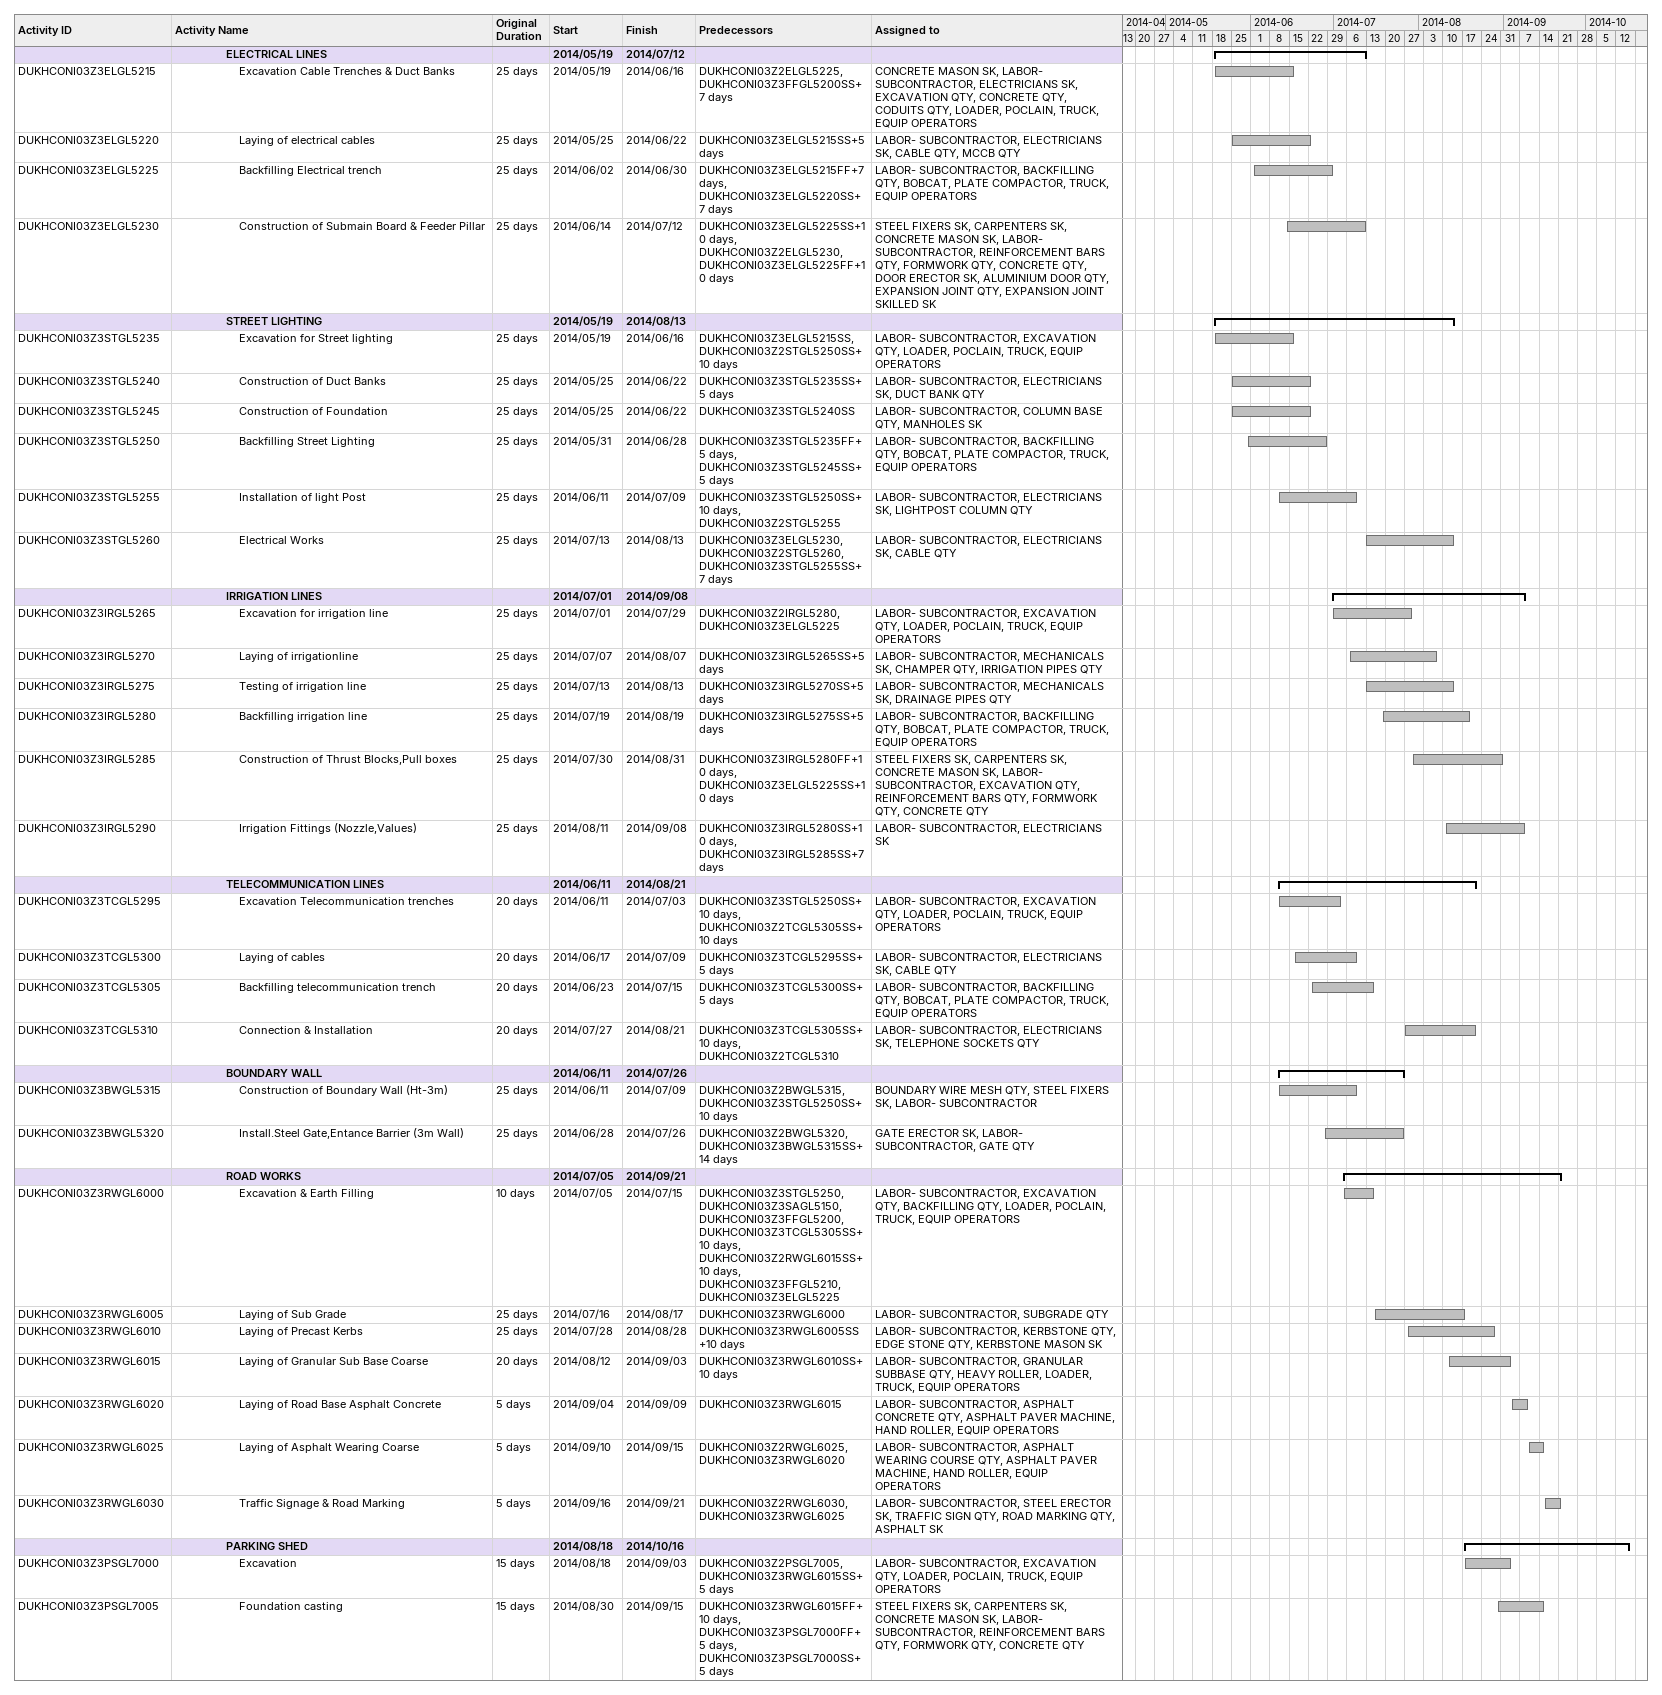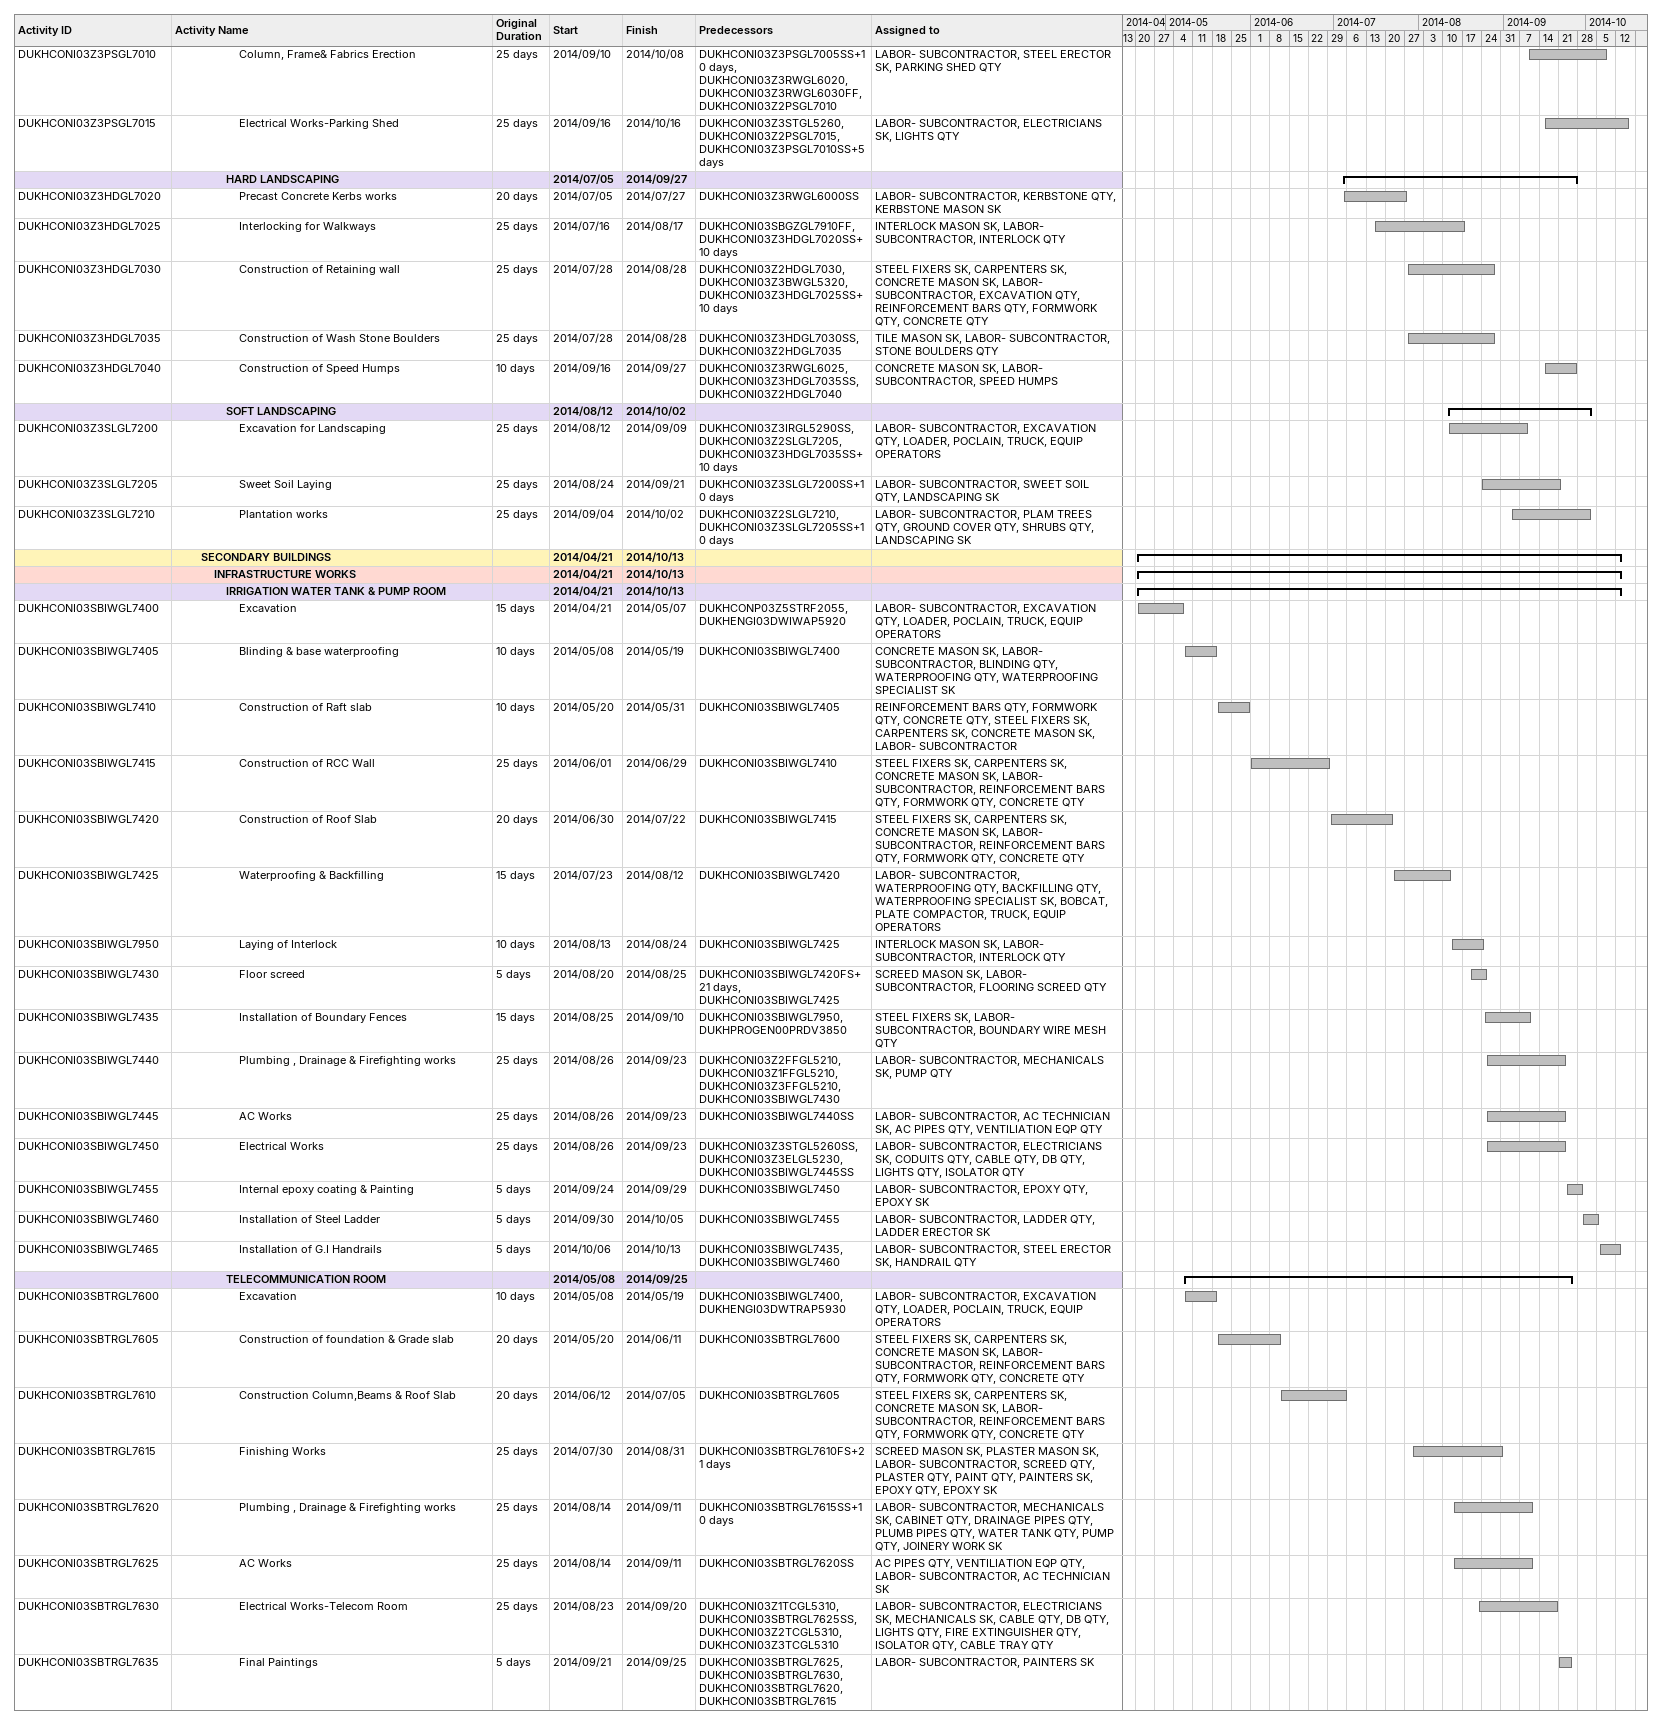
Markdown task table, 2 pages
| ID | Level | Task | Original duration | Start | Finish | Predecessors | Resources |
|---|---|---|---|---|---|---|---|
|  | 5 | **ELECTRICAL LINES** |  | 2014-05-19 | 2014-07-12 |  |  |
| DUKHCONI03Z3ELGL5215 | 6 | Excavation Cable Trenches & Duct Banks | 25d | 2014-05-19 | 2014-06-16 | DUKHCONI03Z2ELGL5225, DUKHCONI03Z3FFGL5200SS+7d | CONCRETE MASON SK, LABOR- SUBCONTRACTOR, ELECTRICIANS SK, EXCAVATION QTY, CONCRETE QTY, CODUITS QTY, LOADER, POCLAIN, TRUCK, EQUIP OPERATORS |
| DUKHCONI03Z3ELGL5220 | 6 | Laying of electrical cables | 25d | 2014-05-25 | 2014-06-22 | DUKHCONI03Z3ELGL5215SS+5d | LABOR- SUBCONTRACTOR, ELECTRICIANS SK, CABLE QTY, MCCB QTY |
| DUKHCONI03Z3ELGL5225 | 6 | Backfilling Electrical trench | 25d | 2014-06-02 | 2014-06-30 | DUKHCONI03Z3ELGL5215FF+7d, DUKHCONI03Z3ELGL5220SS+7d | LABOR- SUBCONTRACTOR, BACKFILLING QTY, BOBCAT, PLATE COMPACTOR, TRUCK, EQUIP OPERATORS |
| DUKHCONI03Z3ELGL5230 | 6 | Construction of Submain Board & Feeder Pillar | 25d | 2014-06-14 | 2014-07-12 | DUKHCONI03Z3ELGL5225SS+10d, DUKHCONI03Z2ELGL5230, DUKHCONI03Z3ELGL5225FF+10d | STEEL FIXERS SK, CARPENTERS SK, CONCRETE MASON SK, LABOR- SUBCONTRACTOR, REINFORCEMENT BARS QTY, FORMWORK QTY, CONCRETE QTY, DOOR ERECTOR SK, ALUMINIUM DOOR QTY, EXPANSION JOINT QTY, EXPANSION JOINT SKILLED SK |
|  | 5 | **STREET LIGHTING** |  | 2014-05-19 | 2014-08-13 |  |  |
| DUKHCONI03Z3STGL5235 | 6 | Excavation for Street lighting | 25d | 2014-05-19 | 2014-06-16 | DUKHCONI03Z3ELGL5215SS, DUKHCONI03Z2STGL5250SS+10d | LABOR- SUBCONTRACTOR, EXCAVATION QTY, LOADER, POCLAIN, TRUCK, EQUIP OPERATORS |
| DUKHCONI03Z3STGL5240 | 6 | Construction of Duct Banks | 25d | 2014-05-25 | 2014-06-22 | DUKHCONI03Z3STGL5235SS+5d | LABOR- SUBCONTRACTOR, ELECTRICIANS SK, DUCT BANK QTY |
| DUKHCONI03Z3STGL5245 | 6 | Construction of Foundation | 25d | 2014-05-25 | 2014-06-22 | DUKHCONI03Z3STGL5240SS | LABOR- SUBCONTRACTOR, COLUMN BASE QTY, MANHOLES SK |
| DUKHCONI03Z3STGL5250 | 6 | Backfilling Street Lighting | 25d | 2014-05-31 | 2014-06-28 | DUKHCONI03Z3STGL5235FF+5d, DUKHCONI03Z3STGL5245SS+5d | LABOR- SUBCONTRACTOR, BACKFILLING QTY, BOBCAT, PLATE COMPACTOR, TRUCK, EQUIP OPERATORS |
| DUKHCONI03Z3STGL5255 | 6 | Installation of light Post | 25d | 2014-06-11 | 2014-07-09 | DUKHCONI03Z3STGL5250SS+10d, DUKHCONI03Z2STGL5255 | LABOR- SUBCONTRACTOR, ELECTRICIANS SK, LIGHTPOST COLUMN QTY |
| DUKHCONI03Z3STGL5260 | 6 | Electrical Works | 25d | 2014-07-13 | 2014-08-13 | DUKHCONI03Z3ELGL5230, DUKHCONI03Z2STGL5260, DUKHCONI03Z3STGL5255SS+7d | LABOR- SUBCONTRACTOR, ELECTRICIANS SK, CABLE QTY |
|  | 5 | **IRRIGATION LINES** |  | 2014-07-01 | 2014-09-08 |  |  |
| DUKHCONI03Z3IRGL5265 | 6 | Excavation for irrigation line | 25d | 2014-07-01 | 2014-07-29 | DUKHCONI03Z2IRGL5280, DUKHCONI03Z3ELGL5225 | LABOR- SUBCONTRACTOR, EXCAVATION QTY, LOADER, POCLAIN, TRUCK, EQUIP OPERATORS |
| DUKHCONI03Z3IRGL5270 | 6 | Laying of irrigationline | 25d | 2014-07-07 | 2014-08-07 | DUKHCONI03Z3IRGL5265SS+5d | LABOR- SUBCONTRACTOR, MECHANICALS SK, CHAMPER QTY, IRRIGATION PIPES QTY |
| DUKHCONI03Z3IRGL5275 | 6 | Testing of irrigation line | 25d | 2014-07-13 | 2014-08-13 | DUKHCONI03Z3IRGL5270SS+5d | LABOR- SUBCONTRACTOR, MECHANICALS SK, DRAINAGE PIPES QTY |
| DUKHCONI03Z3IRGL5280 | 6 | Backfilling irrigation line | 25d | 2014-07-19 | 2014-08-19 | DUKHCONI03Z3IRGL5275SS+5d | LABOR- SUBCONTRACTOR, BACKFILLING QTY, BOBCAT, PLATE COMPACTOR, TRUCK, EQUIP OPERATORS |
| DUKHCONI03Z3IRGL5285 | 6 | Construction of Thrust Blocks,Pull boxes | 25d | 2014-07-30 | 2014-08-31 | DUKHCONI03Z3IRGL5280FF+10d, DUKHCONI03Z3ELGL5225SS+10d | STEEL FIXERS SK, CARPENTERS SK, CONCRETE MASON SK, LABOR- SUBCONTRACTOR, EXCAVATION QTY, REINFORCEMENT BARS QTY, FORMWORK QTY, CONCRETE QTY |
| DUKHCONI03Z3IRGL5290 | 6 | Irrigation Fittings (Nozzle,Values) | 25d | 2014-08-11 | 2014-09-08 | DUKHCONI03Z3IRGL5280SS+10d, DUKHCONI03Z3IRGL5285SS+7d | LABOR- SUBCONTRACTOR, ELECTRICIANS SK |
|  | 5 | **TELECOMMUNICATION LINES** |  | 2014-06-11 | 2014-08-21 |  |  |
| DUKHCONI03Z3TCGL5295 | 6 | Excavation Telecommunication trenches | 20d | 2014-06-11 | 2014-07-03 | DUKHCONI03Z3STGL5250SS+10d, DUKHCONI03Z2TCGL5305SS+10d | LABOR- SUBCONTRACTOR, EXCAVATION QTY, LOADER, POCLAIN, TRUCK, EQUIP OPERATORS |
| DUKHCONI03Z3TCGL5300 | 6 | Laying of cables | 20d | 2014-06-17 | 2014-07-09 | DUKHCONI03Z3TCGL5295SS+5d | LABOR- SUBCONTRACTOR, ELECTRICIANS SK, CABLE QTY |
| DUKHCONI03Z3TCGL5305 | 6 | Backfilling telecommunication trench | 20d | 2014-06-23 | 2014-07-15 | DUKHCONI03Z3TCGL5300SS+5d | LABOR- SUBCONTRACTOR, BACKFILLING QTY, BOBCAT, PLATE COMPACTOR, TRUCK, EQUIP OPERATORS |
| DUKHCONI03Z3TCGL5310 | 6 | Connection & Installation | 20d | 2014-07-27 | 2014-08-21 | DUKHCONI03Z3TCGL5305SS+10d, DUKHCONI03Z2TCGL5310 | LABOR- SUBCONTRACTOR, ELECTRICIANS SK, TELEPHONE SOCKETS QTY |
|  | 5 | **BOUNDARY WALL** |  | 2014-06-11 | 2014-07-26 |  |  |
| DUKHCONI03Z3BWGL5315 | 6 | Construction of Boundary Wall (Ht-3m) | 25d | 2014-06-11 | 2014-07-09 | DUKHCONI03Z2BWGL5315, DUKHCONI03Z3STGL5250SS+10d | BOUNDARY WIRE MESH QTY, STEEL FIXERS SK, LABOR- SUBCONTRACTOR |
| DUKHCONI03Z3BWGL5320 | 6 | Install.Steel Gate,Entance Barrier (3m Wall) | 25d | 2014-06-28 | 2014-07-26 | DUKHCONI03Z2BWGL5320, DUKHCONI03Z3BWGL5315SS+14d | GATE ERECTOR SK, LABOR- SUBCONTRACTOR, GATE QTY |
|  | 5 | **ROAD WORKS** |  | 2014-07-05 | 2014-09-21 |  |  |
| DUKHCONI03Z3RWGL6000 | 6 | Excavation & Earth Filling | 10d | 2014-07-05 | 2014-07-15 | DUKHCONI03Z3STGL5250, DUKHCONI03Z3SAGL5150, DUKHCONI03Z3FFGL5200, DUKHCONI03Z3TCGL5305SS+10d, DUKHCONI03Z2RWGL6015SS+10d, DUKHCONI03Z3FFGL5210, DUKHCONI03Z3ELGL5225 | LABOR- SUBCONTRACTOR, EXCAVATION QTY, BACKFILLING QTY, LOADER, POCLAIN, TRUCK, EQUIP OPERATORS |
| DUKHCONI03Z3RWGL6005 | 6 | Laying of Sub Grade | 25d | 2014-07-16 | 2014-08-17 | DUKHCONI03Z3RWGL6000 | LABOR- SUBCONTRACTOR, SUBGRADE QTY |
| DUKHCONI03Z3RWGL6010 | 6 | Laying of Precast Kerbs | 25d | 2014-07-28 | 2014-08-28 | DUKHCONI03Z3RWGL6005SS+10d | LABOR- SUBCONTRACTOR, KERBSTONE QTY, EDGE STONE QTY, KERBSTONE MASON SK |
| DUKHCONI03Z3RWGL6015 | 6 | Laying of Granular Sub Base Coarse | 20d | 2014-08-12 | 2014-09-03 | DUKHCONI03Z3RWGL6010SS+10d | LABOR- SUBCONTRACTOR, GRANULAR SUBBASE QTY, HEAVY ROLLER, LOADER, TRUCK, EQUIP OPERATORS |
| DUKHCONI03Z3RWGL6020 | 6 | Laying of Road Base Asphalt Concrete | 5d | 2014-09-04 | 2014-09-09 | DUKHCONI03Z3RWGL6015 | LABOR- SUBCONTRACTOR, ASPHALT CONCRETE QTY, ASPHALT PAVER MACHINE, HAND ROLLER, EQUIP OPERATORS |
| DUKHCONI03Z3RWGL6025 | 6 | Laying of Asphalt Wearing Coarse | 5d | 2014-09-10 | 2014-09-15 | DUKHCONI03Z2RWGL6025, DUKHCONI03Z3RWGL6020 | LABOR- SUBCONTRACTOR, ASPHALT WEARING COURSE QTY, ASPHALT PAVER MACHINE, HAND ROLLER, EQUIP OPERATORS |
| DUKHCONI03Z3RWGL6030 | 6 | Traffic Signage & Road Marking | 5d | 2014-09-16 | 2014-09-21 | DUKHCONI03Z2RWGL6030, DUKHCONI03Z3RWGL6025 | LABOR- SUBCONTRACTOR, STEEL ERECTOR SK, TRAFFIC SIGN QTY, ROAD MARKING QTY, ASPHALT SK |
|  | 5 | **PARKING SHED** |  | 2014-08-18 | 2014-10-16 |  |  |
| DUKHCONI03Z3PSGL7000 | 6 | Excavation | 15d | 2014-08-18 | 2014-09-03 | DUKHCONI03Z2PSGL7005, DUKHCONI03Z3RWGL6015SS+5d | LABOR- SUBCONTRACTOR, EXCAVATION QTY, LOADER, POCLAIN, TRUCK, EQUIP OPERATORS |
| DUKHCONI03Z3PSGL7005 | 6 | Foundation casting | 15d | 2014-08-30 | 2014-09-15 | DUKHCONI03Z3RWGL6015FF+10d, DUKHCONI03Z3PSGL7000FF+5d, DUKHCONI03Z3PSGL7000SS+5d | STEEL FIXERS SK, CARPENTERS SK, CONCRETE MASON SK, LABOR- SUBCONTRACTOR, REINFORCEMENT BARS QTY, FORMWORK QTY, CONCRETE QTY |
| DUKHCONI03Z3PSGL7010 | 6 | Column, Frame& Fabrics Erection | 25d | 2014-09-10 | 2014-10-08 | DUKHCONI03Z3PSGL7005SS+10d, DUKHCONI03Z3RWGL6020, DUKHCONI03Z3RWGL6030FF, DUKHCONI03Z2PSGL7010 | LABOR- SUBCONTRACTOR, STEEL ERECTOR SK, PARKING SHED QTY |
| DUKHCONI03Z3PSGL7015 | 6 | Electrical Works-Parking Shed | 25d | 2014-09-16 | 2014-10-16 | DUKHCONI03Z3STGL5260, DUKHCONI03Z2PSGL7015, DUKHCONI03Z3PSGL7010SS+5d | LABOR- SUBCONTRACTOR, ELECTRICIANS SK, LIGHTS QTY |
|  | 5 | **HARD LANDSCAPING** |  | 2014-07-05 | 2014-09-27 |  |  |
| DUKHCONI03Z3HDGL7020 | 6 | Precast Concrete Kerbs works | 20d | 2014-07-05 | 2014-07-27 | DUKHCONI03Z3RWGL6000SS | LABOR- SUBCONTRACTOR, KERBSTONE QTY, KERBSTONE MASON SK |
| DUKHCONI03Z3HDGL7025 | 6 | Interlocking for Walkways | 25d | 2014-07-16 | 2014-08-17 | DUKHCONI03SBGZGL7910FF, DUKHCONI03Z3HDGL7020SS+10d | INTERLOCK MASON SK, LABOR- SUBCONTRACTOR, INTERLOCK QTY |
| DUKHCONI03Z3HDGL7030 | 6 | Construction of Retaining wall | 25d | 2014-07-28 | 2014-08-28 | DUKHCONI03Z2HDGL7030, DUKHCONI03Z3BWGL5320, DUKHCONI03Z3HDGL7025SS+10d | STEEL FIXERS SK, CARPENTERS SK, CONCRETE MASON SK, LABOR- SUBCONTRACTOR, EXCAVATION QTY, REINFORCEMENT BARS QTY, FORMWORK QTY, CONCRETE QTY |
| DUKHCONI03Z3HDGL7035 | 6 | Construction of Wash Stone Boulders | 25d | 2014-07-28 | 2014-08-28 | DUKHCONI03Z3HDGL7030SS, DUKHCONI03Z2HDGL7035 | TILE MASON SK, LABOR- SUBCONTRACTOR, STONE BOULDERS QTY |
| DUKHCONI03Z3HDGL7040 | 6 | Construction of Speed Humps | 10d | 2014-09-16 | 2014-09-27 | DUKHCONI03Z3RWGL6025, DUKHCONI03Z3HDGL7035SS, DUKHCONI03Z2HDGL7040 | CONCRETE MASON SK, LABOR- SUBCONTRACTOR, SPEED HUMPS |
|  | 5 | **SOFT LANDSCAPING** |  | 2014-08-12 | 2014-10-02 |  |  |
| DUKHCONI03Z3SLGL7200 | 6 | Excavation for Landscaping | 25d | 2014-08-12 | 2014-09-09 | DUKHCONI03Z3IRGL5290SS, DUKHCONI03Z2SLGL7205, DUKHCONI03Z3HDGL7035SS+10d | LABOR- SUBCONTRACTOR, EXCAVATION QTY, LOADER, POCLAIN, TRUCK, EQUIP OPERATORS |
| DUKHCONI03Z3SLGL7205 | 6 | Sweet Soil Laying | 25d | 2014-08-24 | 2014-09-21 | DUKHCONI03Z3SLGL7200SS+10d | LABOR- SUBCONTRACTOR, SWEET SOIL QTY, LANDSCAPING SK |
| DUKHCONI03Z3SLGL7210 | 6 | Plantation works | 25d | 2014-09-04 | 2014-10-02 | DUKHCONI03Z2SLGL7210, DUKHCONI03Z3SLGL7205SS+10d | LABOR- SUBCONTRACTOR, PLAM TREES QTY, GROUND COVER QTY, SHRUBS QTY, LANDSCAPING SK |
|  | 3 | **SECONDARY BUILDINGS** |  | 2014-04-21 | 2014-10-13 |  |  |
|  | 4 | **INFRASTRUCTURE WORKS** |  | 2014-04-21 | 2014-10-13 |  |  |
|  | 5 | **IRRIGATION WATER TANK & PUMP ROOM** |  | 2014-04-21 | 2014-10-13 |  |  |
| DUKHCONI03SBIWGL7400 | 6 | Excavation | 15d | 2014-04-21 | 2014-05-07 | DUKHCONP03Z5STRF2055, DUKHENGI03DWIWAP5920 | LABOR- SUBCONTRACTOR, EXCAVATION QTY, LOADER, POCLAIN, TRUCK, EQUIP OPERATORS |
| DUKHCONI03SBIWGL7405 | 6 | Blinding & base waterproofing | 10d | 2014-05-08 | 2014-05-19 | DUKHCONI03SBIWGL7400 | CONCRETE MASON SK, LABOR- SUBCONTRACTOR, BLINDING QTY, WATERPROOFING QTY, WATERPROOFING SPECIALIST SK |
| DUKHCONI03SBIWGL7410 | 6 | Construction of Raft slab | 10d | 2014-05-20 | 2014-05-31 | DUKHCONI03SBIWGL7405 | REINFORCEMENT BARS QTY, FORMWORK QTY, CONCRETE QTY, STEEL FIXERS SK, CARPENTERS SK, CONCRETE MASON SK, LABOR- SUBCONTRACTOR |
| DUKHCONI03SBIWGL7415 | 6 | Construction of RCC Wall | 25d | 2014-06-01 | 2014-06-29 | DUKHCONI03SBIWGL7410 | STEEL FIXERS SK, CARPENTERS SK, CONCRETE MASON SK, LABOR- SUBCONTRACTOR, REINFORCEMENT BARS QTY, FORMWORK QTY, CONCRETE QTY |
| DUKHCONI03SBIWGL7420 | 6 | Construction of Roof Slab | 20d | 2014-06-30 | 2014-07-22 | DUKHCONI03SBIWGL7415 | STEEL FIXERS SK, CARPENTERS SK, CONCRETE MASON SK, LABOR- SUBCONTRACTOR, REINFORCEMENT BARS QTY, FORMWORK QTY, CONCRETE QTY |
| DUKHCONI03SBIWGL7425 | 6 | Waterproofing & Backfilling | 15d | 2014-07-23 | 2014-08-12 | DUKHCONI03SBIWGL7420 | LABOR- SUBCONTRACTOR, WATERPROOFING QTY, BACKFILLING QTY, WATERPROOFING SPECIALIST SK, BOBCAT, PLATE COMPACTOR, TRUCK, EQUIP OPERATORS |
| DUKHCONI03SBIWGL7950 | 6 | Laying of Interlock | 10d | 2014-08-13 | 2014-08-24 | DUKHCONI03SBIWGL7425 | INTERLOCK MASON SK, LABOR- SUBCONTRACTOR, INTERLOCK QTY |
| DUKHCONI03SBIWGL7430 | 6 | Floor screed | 5d | 2014-08-20 | 2014-08-25 | DUKHCONI03SBIWGL7420FS+21d, DUKHCONI03SBIWGL7425 | SCREED MASON SK, LABOR- SUBCONTRACTOR, FLOORING SCREED QTY |
| DUKHCONI03SBIWGL7435 | 6 | Installation of Boundary Fences | 15d | 2014-08-25 | 2014-09-10 | DUKHCONI03SBIWGL7950, DUKHPROGEN00PRDV3850 | STEEL FIXERS SK, LABOR- SUBCONTRACTOR, BOUNDARY WIRE MESH QTY |
| DUKHCONI03SBIWGL7440 | 6 | Plumbing , Drainage & Firefighting works | 25d | 2014-08-26 | 2014-09-23 | DUKHCONI03Z2FFGL5210, DUKHCONI03Z1FFGL5210, DUKHCONI03Z3FFGL5210, DUKHCONI03SBIWGL7430 | LABOR- SUBCONTRACTOR, MECHANICALS SK, PUMP QTY |
| DUKHCONI03SBIWGL7445 | 6 | AC Works | 25d | 2014-08-26 | 2014-09-23 | DUKHCONI03SBIWGL7440SS | LABOR- SUBCONTRACTOR, AC TECHNICIAN SK, AC PIPES QTY, VENTILIATION EQP QTY |
| DUKHCONI03SBIWGL7450 | 6 | Electrical Works | 25d | 2014-08-26 | 2014-09-23 | DUKHCONI03Z3STGL5260SS, DUKHCONI03Z3ELGL5230, DUKHCONI03SBIWGL7445SS | LABOR- SUBCONTRACTOR, ELECTRICIANS SK, CODUITS QTY, CABLE QTY, DB QTY, LIGHTS QTY, ISOLATOR QTY |
| DUKHCONI03SBIWGL7455 | 6 | Internal epoxy coating & Painting | 5d | 2014-09-24 | 2014-09-29 | DUKHCONI03SBIWGL7450 | LABOR- SUBCONTRACTOR, EPOXY QTY, EPOXY SK |
| DUKHCONI03SBIWGL7460 | 6 | Installation of Steel Ladder | 5d | 2014-09-30 | 2014-10-05 | DUKHCONI03SBIWGL7455 | LABOR- SUBCONTRACTOR, LADDER QTY, LADDER ERECTOR SK |
| DUKHCONI03SBIWGL7465 | 6 | Installation of G.I Handrails | 5d | 2014-10-06 | 2014-10-13 | DUKHCONI03SBIWGL7435, DUKHCONI03SBIWGL7460 | LABOR- SUBCONTRACTOR, STEEL ERECTOR SK, HANDRAIL QTY |
|  | 5 | **TELECOMMUNICATION ROOM** |  | 2014-05-08 | 2014-09-25 |  |  |
| DUKHCONI03SBTRGL7600 | 6 | Excavation | 10d | 2014-05-08 | 2014-05-19 | DUKHCONI03SBIWGL7400, DUKHENGI03DWTRAP5930 | LABOR- SUBCONTRACTOR, EXCAVATION QTY, LOADER, POCLAIN, TRUCK, EQUIP OPERATORS |
| DUKHCONI03SBTRGL7605 | 6 | Construction of foundation & Grade slab | 20d | 2014-05-20 | 2014-06-11 | DUKHCONI03SBTRGL7600 | STEEL FIXERS SK, CARPENTERS SK, CONCRETE MASON SK, LABOR- SUBCONTRACTOR, REINFORCEMENT BARS QTY, FORMWORK QTY, CONCRETE QTY |
| DUKHCONI03SBTRGL7610 | 6 | Construction Column,Beams & Roof Slab | 20d | 2014-06-12 | 2014-07-05 | DUKHCONI03SBTRGL7605 | STEEL FIXERS SK, CARPENTERS SK, CONCRETE MASON SK, LABOR- SUBCONTRACTOR, REINFORCEMENT BARS QTY, FORMWORK QTY, CONCRETE QTY |
| DUKHCONI03SBTRGL7615 | 6 | Finishing Works | 25d | 2014-07-30 | 2014-08-31 | DUKHCONI03SBTRGL7610FS+21d | SCREED MASON SK, PLASTER MASON SK, LABOR- SUBCONTRACTOR, SCREED QTY, PLASTER QTY, PAINT QTY, PAINTERS SK, EPOXY QTY, EPOXY SK |
| DUKHCONI03SBTRGL7620 | 6 | Plumbing , Drainage & Firefighting works | 25d | 2014-08-14 | 2014-09-11 | DUKHCONI03SBTRGL7615SS+10d | LABOR- SUBCONTRACTOR, MECHANICALS SK, CABINET QTY, DRAINAGE PIPES QTY, PLUMB PIPES QTY, WATER TANK QTY, PUMP QTY, JOINERY WORK SK |
| DUKHCONI03SBTRGL7625 | 6 | AC Works | 25d | 2014-08-14 | 2014-09-11 | DUKHCONI03SBTRGL7620SS | AC PIPES QTY, VENTILIATION EQP QTY, LABOR- SUBCONTRACTOR, AC TECHNICIAN SK |
| DUKHCONI03SBTRGL7630 | 6 | Electrical Works-Telecom Room | 25d | 2014-08-23 | 2014-09-20 | DUKHCONI03Z1TCGL5310, DUKHCONI03SBTRGL7625SS, DUKHCONI03Z2TCGL5310, DUKHCONI03Z3TCGL5310 | LABOR- SUBCONTRACTOR, ELECTRICIANS SK, MECHANICALS SK, CABLE QTY, DB QTY, LIGHTS QTY, FIRE EXTINGUISHER QTY, ISOLATOR QTY, CABLE TRAY QTY |
| DUKHCONI03SBTRGL7635 | 6 | Final Paintings | 5d | 2014-09-21 | 2014-09-25 | DUKHCONI03SBTRGL7625, DUKHCONI03SBTRGL7630, DUKHCONI03SBTRGL7620, DUKHCONI03SBTRGL7615 | LABOR- SUBCONTRACTOR, PAINTERS SK |
